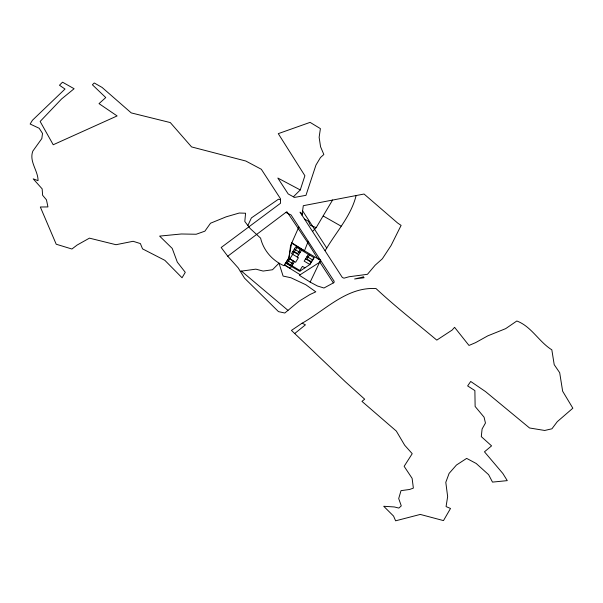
<?xml version="1.0" encoding="UTF-8"?>
<svg xmlns="http://www.w3.org/2000/svg" width="603" height="603" viewBox="0 0 603 603"><rect width="100%" height="100%" fill="white"/><g stroke="black" fill="none" stroke-linecap="round" stroke-linejoin="round"><path stroke-width="0.9" d="M288.882 257.926L290.563 245.662L298.869 226.939L291.068 214.97L285.814 212.429L227.746 256.222L221.173 247.516L280.531 203.249L280.485 198.734L261.325 169.27L245.82 161.031L191.573 146.921L170.302 122.575L131.25 112.904L102.088 87.435L94.256 82.973L92.395 84.782L105.759 97.558L99.028 103.633L117.11 115.942L53.222 144.758L40.145 121.467L61.589 98.96L74.109 88.724L62.516 82.181L59.471 85.234L65.011 89.048L32.441 120.253L30.15 124.03L39.203 128.288L42.511 133.414L41.826 138.562L32.818 151.127C28.899 161.551 38.177 170.702 38.049 180.659L33.18 178.842L42.157 188.86L42.617 195.259L46.461 199.849L47.939 206.927L40.333 207.002L56.215 244.23L71.915 249.016L77.139 245.037L89.44 238.147L115.995 244.712L133.105 241.29L140.378 243.574L142.542 248.873L164.868 260.345L182.046 277.772L185.279 272.322L177.327 262.162L172.232 248.436L159.629 236.105L181.33 233.987L196.179 234.25L204.877 231.175L210.522 223.216L226.193 216.816L239.263 213.025L245.579 213.228L244.81 221.489L250.147 228.507L260.602 238.147C263.503 250.479 272.428 260.654 283.968 265.712L288.882 257.926L291.641 243.19L320.555 260.323L310.161 282.098L317.449 286.003L323.977 288.015L334.009 282.558L334.137 281.232L298.869 226.939M302.593 210.801L301.982 215.165L342.346 277.508L344.004 278.171L349.024 276.762L367.453 274.305L375.141 265.214L382.347 258.793L391.091 245.481L401.101 225.379L397.596 222.997L364.046 194.03L303.309 205.691L302.593 210.801L326.743 248.089L325.115 250.614M300.264 189.953L304.892 175.737L278.284 133.647L310.085 122.371L320.404 128.62L319.13 137.288L320.562 146.763L323.849 154.511L320.51 157.489L315.964 165.064L305.97 195.327L294.505 197.422L288.174 193.932L277.832 178.036L300.264 189.953L293.382 196.804M356.124 195.545C351.21 215.452 337.062 230.919 326.743 248.089M310.161 282.098L299.329 275.285L319.861 262.147L320.653 260.066L317.736 258.649L307.673 242.587L288.196 213.568L286.847 211.713L285.814 212.429M312.58 231.416L316.183 227.625L332.615 199.985M308.254 241.245L304.47 250.788L291.814 242.805M247.871 225.514L251.398 217.909L278.488 199.194L280.501 199.706M296.88 247.539L286.84 263.76L299.646 271.35L309.49 264.777L313.914 257.624M290.691 265.019L293.239 260.903L289.847 258.898M300.264 249.544L297.731 253.644L294.339 251.639M294.468 261.589L290.262 268.388L284.51 264.988L288.716 258.182L295.621 262.267L298.425 257.73L291.528 253.644L295.734 246.838L314.133 257.737L309.927 264.544L304.176 261.137L308.382 254.33M297.279 257.051L301.485 250.245M299.887 270.468L302.435 266.353L304.922 267.83M309.467 254.994L306.927 259.094L311.374 261.732M294.709 333.527L305.435 324.836L302.148 323.17L291.437 330.414L345.353 381.759L364.679 399.186L361.958 401.372L396.322 431.07L404.681 445.233L412.226 453.69L404.138 466.33L412.12 478.36L413.372 488.098L409.61 489.478L401.01 490.638L398.704 498.545L401.281 505.894L398.839 508.073L394.4 506.965L383.719 506.271L393.555 516.078L395.621 520.819L420.276 514.427L443.484 520.6L450.509 508.472L446.069 506.58L447.645 496.593L445.798 482.325L449.107 473.4L456.448 465.034L466.662 458.393L476.212 463.496L488.618 474.689L492.5 482.106L507.274 480.629L502.857 473.498L484.465 451.82L491.581 445.873L481.292 436.617L482.099 428.974L485.453 423.042L484.066 417.163L475.126 406.467L474.885 390.578L467.634 385.928L470.709 381.465L485.513 391.581L529.54 427.979L544.705 430.467L551.918 428.801L557.278 421.678L572.85 408.201L562.644 391.211L559.69 372.707L554.21 364.672L551.828 349.823C538.818 341.705 531.447 326.472 516.824 320.992L505.683 328.635L487.782 335.856L475.579 342.64L468.983 345.444L454.579 327.316L452.144 330.06L436.783 340.122C416.469 323.05 395.447 306.716 376.031 288.566C346.959 286.689 325.56 309.965 302.171 323.193M240.288 271.282L255.86 269.149L263.119 271.064L272.511 269.745L279.001 263.179L283.086 276.068L290.865 277.734L305.789 284.729L315.799 291.822L309.912 294.566L298.9 301.304L284.804 313.017L278.496 311.63L244.532 278.164L238.17 267.868L227.746 256.222M316.183 227.625L310.372 225.379L308.45 221.256L304.515 219.062M323.276 216.025L341.079 226.155M294.332 249.107L300.083 252.514M306.98 256.599L312.731 260.006M292.93 251.376L298.681 254.783M305.578 258.868L311.329 262.275M287.314 260.451L293.066 263.858M287.299 263.014L300.46 270.807M285.912 262.72L291.664 266.119M284.45 264.951L300.173 274.742M241.449 271.101L287.985 310.372M319.861 262.147L333.338 282.86M302.148 213.929L301.982 215.165L300.015 212.15L302.148 213.929M363.262 276.943L354.602 278.985L364.122 277.742L363.262 276.943"/></g></svg>
